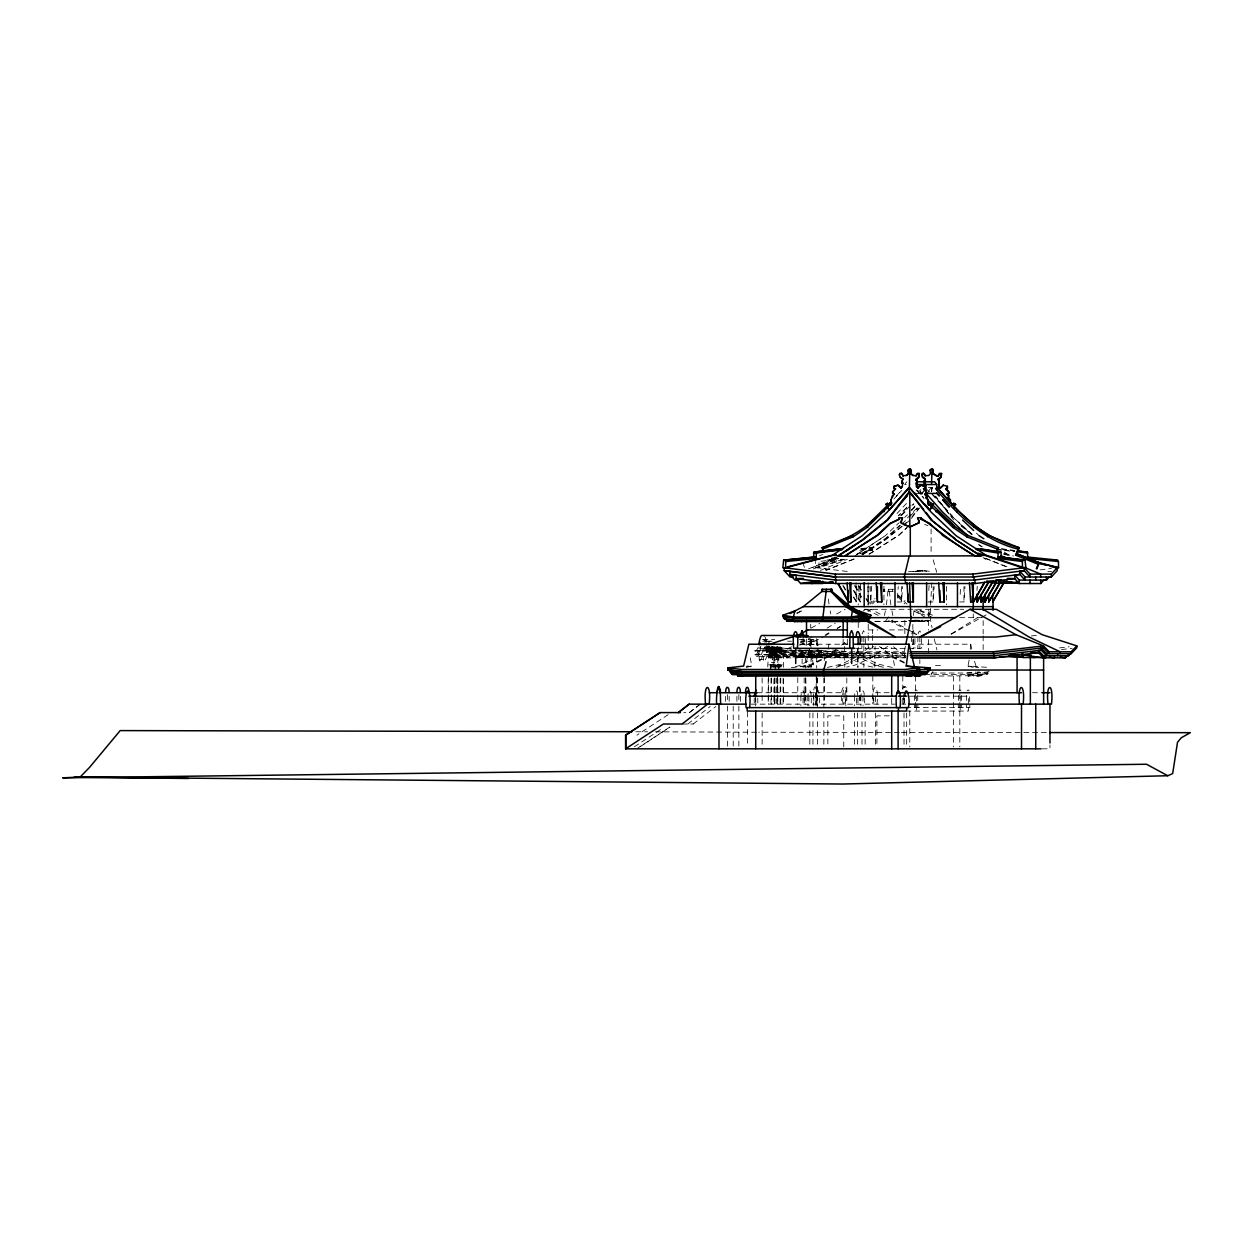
<?xml version="1.0" encoding="UTF-8"?>
<svg xmlns="http://www.w3.org/2000/svg" width="1253" height="1253" viewBox="0 0 1253 1253"><rect width="100%" height="100%" fill="white"/><g stroke="black" fill="none" stroke-linecap="round" stroke-linejoin="round"><path stroke-width="0.75" stroke-dasharray="5 3.75" d="M794.7 653.643L770.282 653.643L770.297 651.779L765.693 647.065M832.619 649.962L848.046 651.779L847.936 653.643L817.144 650.025L847.639 653.643L847.529 655.726L800.134 650.166L802.922 650.526L797.863 655.726L772.788 655.726L772.803 653.643L767.353 648.052L764.549 647.77L770.282 653.643M844.851 559.23L818.961 567.734L815.468 567.734L815.546 561.516M818.961 567.734L819.023 561.516M874.813 667.035L875.08 646.501M783.532 667.269L783.532 657.574L781.073 647.958L765.191 647.879L765.238 646.532M769.608 646.532L771.159 652.39L766.789 652.39L766.194 648.866L781.324 648.819M771.441 646.532L772.991 652.39L772.991 664.826M777.189 646.532L778.724 652.39L778.739 670.042M856.159 554.359L869.112 550.114L869.786 547.373L872.652 548.313L872.589 550.114L859.652 554.359M870.945 547.373L870.851 550.114L857.913 554.359M799.257 649.962L814.685 651.779L814.575 653.643L905.982 653.643M847.044 657.825L844.945 655.147L820.292 652.249L817.473 655.147L792.726 652.249L770.861 652.641L775.92 657.825L797.863 657.825L802.922 652.641L847.044 657.825L847.169 655.726M781.073 647.958L780.682 647.018L765.348 647.221L765.411 648.099L780.102 648.099L780.274 646.532M869.143 586.545L868.141 601.957L866.277 598.699M865.948 598.699L867.812 601.957L870.694 601.957L871.947 582.692M897.461 598.104L898.213 586.545M897.211 601.957L901.502 601.957L902.52 586.545M928.786 590.398L929.287 582.692M931.84 582.692L930.587 605.074M928.034 601.957L933.14 601.957L934.158 586.545M960.174 594.251L960.675 586.545M959.673 601.957L963.964 601.957L964.967 586.545M970.276 649.414L970.73 644.214L912.153 644.214M886.451 604.76L888.126 589.286M828.953 644.214L826.056 661.788M913.359 615.489L914.032 610.9L923.586 615.223M772.709 646.532L771.159 652.39C772.083 634.613 766.147 668.851 768.199 667.269M969.164 659.924L967.942 666.063L973.236 667.348M774.448 659.611L778.818 659.611L778.583 660.801L774.213 660.801L774.448 656.462A66.252 7.534 -90 0 1 770.783 650.182A44.341 5.043 -90 0 0 770.109 646.391M884.43 615.489L885.354 610.9M773.931 667.269L773.931 657.574L776.907 646.799M905.355 646.25L904.024 653.643M765.411 648.099L780.807 647.268M816.533 691.108C819.384 688.32 818.538 693.582 819.196 695.431M903.867 687.662L904.964 686.44M780.102 648.099L778.724 652.39L772.991 652.39L774.542 646.532A44.341 5.043 -90 0 1 775.168 650.135A66.252 7.534 -90 0 0 778.818 656.431M816.22 693.144L817.207 692.189L816.533 691.421M862.127 633.893L863.536 630.635L865.118 633.893M911.714 633.893L913.124 630.635M918.12 633.893C917.885 632.045 921.096 629.069 920.109 632.749M773.367 666.894L773.634 666.063M773.618 666.894L773.634 664.826M776.28 666.894L776.547 664.826M777.126 666.894L777.393 664.826M779.773 666.894L780.039 664.826M781.433 649.336L766.194 648.866M914.643 695.431L914.392 707.616M958.482 695.431L958.232 707.616M966.627 695.431L966.376 707.616M791.332 667.677L805.334 666.063L810.597 644.214L813.385 666.063L808.091 667.348M914.502 620.172L913.766 621.3L920.908 620.313L921.722 621.3L914.674 620.172L914.58 621.504M912.983 505.147L913.876 503.8L911.855 505.257M888.643 616.852L885.276 621.504L884.461 619.969M906.749 481.794L904.666 484.551L910.038 484.551M816.423 687.96L815.734 688.743L816.752 689.683M911.886 516.941L918.841 508.045M911.354 518.429L919.467 508.045M874.704 621.3L928.442 621.3L929.256 620.313L922.96 620.188M915.05 690.826L916.225 689.902L917.227 690.826M958.89 690.826L960.064 689.902L961.067 690.826M967.034 690.826L968.209 689.902L969.211 690.826M906.436 503.471L894.517 516.126M911.745 509.72L916.695 504.145M929.084 490.236L931.559 487.448L934.033 490.236M911.495 510.754L916.679 504.928M925.748 494.731L932.232 487.448L928.379 487.448M896.24 496.157L901.471 490.393M893.89 499.023L901.737 490.393M906.499 507.669L898.26 515.75M906.765 507.669L898.526 515.75M900.578 515.594L910.085 505.899M920.563 494.355L924.495 490.033M921.253 494.355L925.184 490.033M917.024 507.998L905.339 520.105M910.258 516.205L917.713 507.998M794.48 651.294L792.178 653.643L792.162 651.779L794.465 649.43M802.922 650.526L802.922 652.641L820.292 652.249L820.292 654.646L817.489 657.527L866.105 652.797M872.542 603.899L875.236 601.127M843.05 644.214L844.491 642.773L847.467 645.06M981.6 674.631L988.288 673.409L988.288 671.78L987.066 673.018M854.515 556.269L885.291 535.72L899.137 522.658M904.666 517.442L907.438 514.826M868.893 554.155L898.526 535.25L906.906 527.482M869.378 554.155L899.027 535.25L907.407 527.482M901.267 515.594L905.527 511.663L903.883 510.535L904.838 511.663M861.876 554.39L885.652 538.304L899.717 525.305M862.565 554.39L886.357 538.304L900.406 525.305M901.815 524.005L907.438 518.805M870.208 604.134L875.769 599.059M821.843 650.511L813.307 658.076L799.821 665.5L794.371 667.003M867.859 604.322L875.017 598.48M862.048 554.766L884.665 539.996L906.639 522.282M862.675 554.766L885.291 539.996L910.195 519.917M835.735 649.649L826.996 656.525L811.881 663.918L797.315 667.442M841.577 645.06L844.491 642.773M835.735 649.994L825.476 658.076L810.299 665.5L803.016 667.285M689.275 712.581L700.082 704.155M700.317 704.155L689.51 712.581L683.825 712.581M687.756 724.015L710.2 706.488M693.16 724.015L715.855 706.488M873.607 646.532L858.806 658.076L850.317 662.195M869.175 647.362L857.271 656.525L850.474 659.814M887.641 646.344L870.976 658.076L854.013 665.5L846.683 667.097M668.209 714.633L636.884 735.182M634.394 746.757L662.759 728.15M636.649 748.824L669.744 727.116M640.048 746.757L669.979 727.116M832.509 559.418L835.25 557.616M857.13 554.108L885.291 535.72M863.239 610.9L865.886 609.209M951.121 633.955L977.716 617.525M824.74 636.085L829.486 633.204M837.38 628.426L840.528 626.5M827.09 628.129L835.281 623.164M796.924 613.516L801.528 610.9L801.967 613.954M902.646 689.009L903.523 686.44L904.776 687.662M811.114 628.113L819.619 623.414M836.628 614.001L845.133 609.303M868.11 611.104L871.368 609.303L883.067 615.771M825.445 634.707L828.844 632.828M837.051 628.27L840.747 626.234M867.969 611.182L871.368 609.303M951.137 634.269L986.236 614.847M848.626 663.025L836.221 667.285M848.767 660.629L841.969 663.918L827.309 667.442M805.945 645.232L823.158 637.041M791.598 646.861L781.23 651.779L781.23 653.643M800.228 642.773L812.32 637.041M796.751 613.062L801.528 610.9M820.042 650.197A71.217 8.098 -90 0 0 821.717 650.699L821.388 654.786A71.155 8.098 -90 0 1 818.099 649.54M820.339 570.397L847.326 559.245M813.354 568.909L838.617 558.493M799.633 645.185L815.123 638.889M819.462 555.784L822.923 554.374M853.622 559.026L825.774 570.256L822.861 562.754L834.984 557.867M808.53 568.846L837.082 557.616L809.219 568.846M823.268 564.242L837.114 558.65M822.861 562.754L823.957 564.242L837.803 558.65M854.327 559.026L826.463 570.256L823.957 564.242M815.468 567.734L841.374 559.23M843.112 559.23L817.207 567.734L849.518 571.744M746.381 667.348L751.675 666.063L749.811 654.614M915.739 571.775L923.445 570.491L932.921 571.744M860.607 548.845L869.786 547.373M861.109 549.143L872.119 547.373M861.845 549.487L869.206 548.297M859.824 550.38L872.683 548.297M913.092 571.619L920.704 570.491L928.316 571.619M746.302 666.847L751.675 666.063L746.835 666.063M806.243 667.097L813.385 666.063L805.334 666.063M929.256 620.313L922.114 621.3L921.221 620.172M793.76 655.397L775.92 657.825L775.936 655.726L770.861 650.526L767.353 650.166L767.353 648.052M797.597 656.368L786.9 657.825L786.9 655.726M799.383 656.118L806.509 655.147L806.509 657.527L852.494 653.33M799.665 657.574L817.473 655.147L814.983 657.825L795.796 655.57M908.472 571.744L923.445 570.491M973.424 676.15L972.861 674.051L977.7 673.409L978.906 674.631M968.459 676.15L972.861 675.571L967.896 676.15M831.381 558.196L836.988 557.491M831.256 558.431L838.727 557.491M826.792 560.091L838.038 558.666M820.903 561.281L837.771 559.151M1040.068 569.864L1051.471 568.455M1047.806 571.775L1051.643 571.305M1031.344 635.976L1036.764 635.334M1059.49 647.926L1069.138 646.799M1061.463 649.571L1072.145 648.287M966.924 673.018L975.93 671.984M967.175 674.631L977.7 673.409L977.7 671.78L978.922 673.018L988.492 673.018L989.87 671.624L977.669 673.018L930.979 673.018M977.136 674.631L988.288 673.409L987.082 674.631L926.734 674.631M977.215 676.15L982.18 675.571L982.18 674.051M976.651 676.15L982.18 675.571L928.473 676.15M854.405 653.158L858.242 652.797L858.242 647.128M931.605 491.724L932.232 487.448M915.41 493.384L922.584 493.384M911.276 509.72L912.215 509.72M931.95 494.293L951.857 516.205L972.234 534.404M953.627 519.917L935.709 496.172M869.112 550.114L872.589 550.114M893.671 589.286L883.6 589.286L883.6 591.463L893.154 591.463M853.262 597.07L856.598 601.957L856.598 586.545M853.387 590.555L860.451 601.957L860.451 582.692M864.053 609.303L963.698 609.303M959.61 617.666L983.151 617.666M875.502 621.504L921.378 621.504L921.394 620.157L928.442 621.3M868.219 629.93L877.867 629.93M889.426 629.93L907.125 629.93M762.842 639.406L774.683 639.406M799.414 639.406L814.795 639.406A44.341 5.043 90 0 1 817.348 645.718M772.161 641.207L763.124 641.207A44.341 5.043 90 0 0 762.858 641.332M787.604 641.207L791.536 641.207M800.228 641.207L814.795 641.207A44.341 5.043 90 0 1 816.878 645.342M799.665 644.214L847.701 644.214M800.354 644.434L817.786 644.434A71.217 8.098 -90 0 0 818.099 645.608M770.783 647.582L780.948 647.582M791.05 648.349L758.832 648.349A71.155 8.098 -90 0 1 755.246 654.771L754.901 650.73A71.217 8.098 90 0 0 758.222 646.673M856.269 648.349L921.362 648.349L921.362 638.623M770.156 649.884L781.559 649.884M756.467 656.431A66.252 7.534 -90 0 0 760.132 650.182L817.786 650.166A66.252 7.534 -90 0 0 821.435 656.431L756.358 656.462L756.53 654.786A71.155 8.098 -90 0 0 760.132 648.365M770.047 650.495L781.668 650.495M754.901 650.73L821.717 650.73M755.575 650.887L821.044 650.887M766.382 651.278L771.566 651.278M772.584 651.278L779.147 651.278M766.491 651.717L792.162 651.779M814.685 651.779L904.368 651.779M775.341 652.672L768.089 652.578L771.613 662.586L774.354 662.586L770.83 652.578M774.808 646.799L776.374 652.672L782.123 652.672M905.136 652.797L850.38 652.797L795.53 657.527L792.726 654.646L792.726 652.249L795.545 655.147M769.264 654.097L774.996 654.097M776.374 652.672L776.719 654.097L782.467 654.097M754.901 654.646L821.717 654.646M755.575 654.802L821.044 654.802M799.21 655.147L905.292 655.147M768.919 655.382L774.652 655.382M776.719 654.097L777.064 655.382L782.812 655.382M905.935 655.726L814.748 655.726L814.857 653.643L795.342 651.388M799.68 656.729L906.138 656.729M768.199 657.574L773.931 657.574M777.064 655.382L777.784 657.574L783.532 657.574M799.195 657.527L848.704 657.527M850.38 657.527L905.246 657.527M905.527 657.825L814.983 657.825L815.108 655.726L795.796 653.502M759.13 659.611L763.5 659.611L763.735 660.801L759.349 660.801L759.13 656.462A66.252 7.534 -90 0 0 762.779 650.182A44.341 5.043 -90 0 1 763.453 646.391M768.637 664.826L783.094 664.826M776.578 665.5L784.112 665.5M838.288 665.5L845.822 665.5M873.795 665.5L881.329 665.5M935.505 665.5L943.039 665.5M780.964 666.063L770.971 666.063L770.705 666.894L781.23 666.894L780.964 664.826M986.503 667.269L967.942 666.063L978.671 667.63M757.11 692.721L844.068 692.721L844.068 704.155M889.176 692.721L875.549 692.721L875.549 704.155M1032.456 692.721L1042.183 692.721M909.396 696.182L968.35 696.182L968.35 711.062L907.611 711.062M751.314 704.155L895.206 704.155M901.862 704.155L905.825 704.155M905.809 707.616L969.869 707.616L969.618 695.431M889.27 715.855L876.896 715.855L876.896 746.882M682.102 724.015L693.395 724.015M1042.183 748.824L1049.967 748.824L1049.967 744.94M899.372 732.425L758.801 732.222M901.33 732.425L1047.774 732.551M635.835 731.768L647.535 731.799M655.35 731.83L756.843 732.222M914.659 620.157L920.908 620.313M820.292 654.646L842.126 655.272L844.82 657.527M772.271 646.799L791.551 649.054M764.549 647.77L793.963 651.184M793.948 653.252L767.353 650.166L772.788 655.726M770.861 652.641L793.885 655.35M1001.554 548.798L1014.476 550.443M1001.539 549.033L1014.476 550.693M1003.872 549.973L1014.946 551.383M1004.796 550.443L1014.022 551.618M913.625 620.392L921.394 621.488L913.97 620.329M912.513 620.627L925.09 621.3L925.09 619.969M917.948 570.491L925.669 571.775M872.934 667.097L865.604 665.5L853.732 660.3M892.308 667.442L877.648 663.918L862.346 656.525L853.418 649.649M883.396 667.285L876.082 665.5L860.827 658.076L853.418 652.296M1004.154 553.544L1013.536 555.987M1004.655 554.03L1012.612 556.097M1003.277 554.03L1010.779 555.987M932.624 615.223L917.274 609.209M924.604 524.396L927.862 525.696M1006.926 566.748L983.589 557.616L1006.237 566.748M904.384 662.273L892.622 656.525L880.969 647.362M904.259 663.025L894.141 658.076L879.496 646.532M866.105 609.303L878.228 615.364M888.612 620.564L916.319 634.441M891.416 620.392L906.467 628.724M908.143 629.648L916.491 634.269M931.433 617.009L920.61 610.9L921.785 615.489M914.831 609.491L924.777 615.129M914.032 610.9L924.777 617.009M979 544.71L982.289 546.809M978.499 544.71L981.788 546.809M1004.201 552.072L1007.334 554.108M983.088 557.616L985.829 559.418M913.28 630.729L914.69 633.893M905.12 686.534L906.201 687.662M836.534 649.54L848.641 658.076M961.584 525.821L971.842 534.091M960.957 525.821L971.216 534.091M897.962 594.971L905.12 600.813M925.795 488.592L929.491 491.834M893.514 646.736L904.901 656.807M897.336 595.269L907.062 604.134M951.857 516.205L971.545 534.404M976.4 533.105L979.157 535.72M978.953 671.624L980.332 673.018M898.009 596.992L904.729 603.899M932.655 494.293L952.562 516.205M918.95 490.393L923.132 494.716M916.914 490.033L923.461 497.237M916.225 490.033L924.072 498.678M935.083 496.172L951.309 516.941M858.838 585.668L861.625 590.555M858.509 585.668L861.297 590.555M855.11 585.668L861.61 597.07M854.546 585.668L861.062 597.07M853.935 590.555L860.451 601.957M853.81 597.07L856.598 601.957M843.347 585.668L846.135 590.555M842.783 585.668L845.587 590.555M976.009 666.063L974.082 659.924M816.752 691.969L817.081 705.705M961.474 695.431L961.724 707.616M917.635 695.431L917.885 707.616M846.824 692.486C845.493 678.218 840.544 697.482 843.332 704.155M803.251 564.242L804.489 567.249M778.567 666.894L778.301 664.826M778.317 666.894L778.05 664.826M775.67 666.894L775.388 664.826M774.824 666.894L774.542 664.826M772.161 666.894L771.895 664.826M816.423 687.662C811.803 683.026 814.403 703.45 813.432 704.155M933.219 559.84L936.696 572.323M934.268 638.889L936.931 649.931M894.438 665.5L891.181 647.676M765.583 647.378L766.022 649.383M970.73 644.214L971.78 649.414M891.917 610.9L892.856 615.489M830.206 610.9L830.817 613.954M929.616 614.847L928.567 609.303L928.567 618.763M929.961 616.695L932.06 627.8M890.82 604.76L889.16 589.286M828.39 599.059L829.11 604.76M768.34 646.532L766.789 652.39L766.789 641.207M844.538 646.501L844.804 667.035M983.151 620.642L983.151 633.893M983.151 635.772L983.151 650.918M977.23 586.31L976.995 590.398M973.268 613.986L973.268 617.666M963.964 586.545L963.964 601.957M960.19 696.182L960.19 711.062M959.829 676.15L959.829 707.616M959.829 711.062L959.829 746.929M953.408 676.15L953.408 707.616M953.408 711.062L953.408 746.929M946.407 586.31L946.407 604.792M933.14 586.545L933.14 601.957M932.843 671.498L932.843 673.018M931.59 673.018L931.59 674.631M931.449 487.589L931.449 491.458M931.104 528.954L931.104 554.312M930.587 608.472L930.587 615.818M928.567 620.642L928.567 630.102M928.567 639.563L928.567 652.797M920.704 489.531L920.704 493.384M919.843 636.931L919.843 648.349M919.843 659.736L919.843 663.526M917.869 636.681L917.869 648.349M916.57 696.182L916.57 711.062M915.457 676.15L915.457 707.616M914.941 638.623L914.941 648.349M913.421 638.842L913.421 648.349M912.842 624.433L912.842 637.667M912.842 639.563L912.842 649.023M911.464 636.681L911.464 642.523M909.788 711.062L909.788 746.929M906.671 712.957L906.671 746.929M904.854 620.329L904.854 633.611M904.666 655.726L904.666 657.825M904.65 697.89L904.65 705.658M904.306 653.643L904.306 655.726M904.024 698.438L904.024 704.155M904.024 712.957L904.024 746.929M903.288 694.428L903.288 704.155M902.802 676.15L902.802 689.103M902.802 698.36L902.802 703.904M901.502 586.545L901.502 601.957M892.809 619.969L892.011 621.504M892.637 589.286L892.637 591.463M891.697 698.36L891.697 703.904M888.643 589.286L888.643 591.463M884.634 589.286L884.634 591.463M884.117 589.286L884.117 591.463M883.945 586.31L883.945 604.792M876.975 704.155C879.543 681.977 870.819 681.977 873.388 704.155M875.549 712.957L875.549 746.929M873.764 698.093L873.764 705.705M872.808 676.15L872.808 703.904M872.417 629.93L872.417 633.611M872.417 635.459L872.417 648.349M870.694 586.545L870.694 601.957M868.141 582.692L868.141 606.64M868.219 624.166L868.219 633.611M868.219 635.459L868.219 648.349M867.812 586.545L867.812 601.957M865.369 638.623L865.369 648.349M865.134 712.957L865.134 746.929M864.413 697.89L864.413 705.658M864.163 695.431C864.601 689.275 860.654 689.291 861.093 695.431M863.85 636.931L863.85 667.332M863.004 696.182L863.004 705.705M861.876 636.681L861.876 648.349M862.001 712.957L862.001 746.929M860.842 695.932L860.842 705.658M860.153 677.998L860.153 703.904M859.887 586.545L859.887 601.957M859.464 677.998L859.464 703.904M858.242 586.31L858.242 604.792M858.242 622.537L858.242 628.207M858.117 648.349L858.117 667.332M857.929 697.89L857.929 705.658M857.444 648.349L857.444 667.332M857.678 695.431C858.101 689.291 854.248 689.291 854.687 695.431M857.616 712.957L857.616 746.929M856.613 698.093L856.613 705.705M856.05 582.692L856.05 601.957M854.436 695.932L854.436 705.658M854.483 712.957L854.483 746.929M847.326 639.14L847.326 644.668M846.809 677.998L846.824 704.155M845.853 696.182L845.853 705.705M845.383 704.155C847.905 681.977 839.385 681.977 841.906 704.155M843.755 746.882L843.755 715.855L827.841 715.855L827.841 746.882M843.144 639.14L843.144 644.668M824.317 656.729L824.317 660.535M824.317 677.622L824.317 704.155M823.863 677.998L823.863 707.616M823.863 712.957L823.863 746.929M821.561 654.708L821.561 656.462M819.446 697.89L819.446 705.658M817.457 677.998L817.457 707.616M817.457 712.957L817.457 746.929M816.815 677.998L816.815 703.904M816.69 656.729L816.69 668.131M816.69 677.622L816.69 704.155M816.204 674.787L816.204 704.155M815.969 695.932L815.969 705.658M815.593 692.721L815.593 704.155M813.792 639.406L813.792 641.207M813.808 696.182L813.808 705.705M812.946 712.957L812.946 746.929M811.302 697.89L811.302 705.658M811.051 656.729L811.051 668.131M811.051 695.431C811.474 689.197 807.668 689.228 808.06 695.431M810.707 624.166L810.707 628.004M810.707 639.14L810.707 644.668M809.83 712.957L809.83 746.929M808.921 696.182L808.921 705.705M807.809 695.932L807.809 705.658M806.509 639.14L806.509 644.668M806.008 654.708L806.008 656.462M805.883 678.703L805.883 704.155M805.397 656.729L805.397 668.131M805.397 677.622L805.397 704.155M804.457 697.89L804.457 705.658M804.207 695.431C804.645 689.275 800.698 689.291 801.137 695.431M804.16 677.998L804.16 703.904M803.737 638.623L803.737 644.465M803.048 698.093L803.048 705.705M802.124 638.842L802.124 644.543M802.124 650.26L802.124 667.332M800.886 695.932L800.886 705.658M797.769 677.622L797.769 704.155M783.751 653.643L783.751 655.726M783.532 678.922L783.532 704.155M783.094 678.155L783.094 696.731M783.094 698.579L783.094 704.155M780.713 678.155L780.713 696.731M780.713 698.579L780.713 704.155M780.18 678.155L780.18 696.731M780.18 698.579L780.18 704.155M779.006 664.826L779.006 670.042M777.784 657.574L777.784 667.269M777.784 678.922L777.784 704.155M777.346 676.291L777.346 693.019M777.346 694.867L777.346 704.155M777.283 678.155L777.283 696.731M777.283 698.579L777.283 704.155M776.75 678.155L776.75 696.731M776.75 698.579L776.75 704.155M775.842 664.826L775.842 670.042M774.965 664.826L774.965 670.308M774.965 678.155L774.965 696.731M774.965 698.579L774.965 704.155M774.432 678.155L774.432 693.019M774.432 694.867L774.432 704.155M774.37 678.155L774.37 696.731M774.37 698.579L774.37 704.155M773.931 678.922L773.931 704.155M771.911 656.462L771.723 654.786A71.155 8.098 -90 0 1 768.136 648.365M771.535 678.155L771.535 693.019M771.535 694.867L771.535 704.155M770.861 650.526L770.438 654.786A71.155 8.098 -90 0 1 766.836 648.365M770.971 664.826L771.002 670.308M771.002 678.155L771.002 696.731M771.002 698.579L771.002 704.155M770.282 664.826L770.282 670.042M768.637 676.291L768.637 693.019M768.637 694.867L768.637 704.155M768.199 678.922L768.199 704.155M764.126 639.406L764.126 641.207M763.5 659.611L763.5 656.462A66.252 7.534 -90 0 0 767.165 650.182A44.341 5.043 -90 0 1 767.838 646.391M762.137 677.998L762.137 703.904M762.137 712.957L762.137 746.929M757.814 697.89L757.814 705.658M755.731 698.36L755.731 707.616M755.371 696.182L755.371 705.705M754.228 697.89L754.228 705.658M747.446 711.923L747.446 746.882M740.382 696.37L740.382 702.213M738.863 694.632L738.863 702.244M738.863 706.097L738.863 746.882M736.889 696.37L736.889 702.213M733.209 706.097L733.209 746.882M729.183 696.37L729.183 702.213M727.57 694.632L727.57 702.244M727.57 706.097L727.57 746.882M725.597 696.37L725.597 702.213M769.342 646.814A26.47 3.007 90 0 0 768.105 651.121A77.341 8.802 -90 0 1 763.735 660.77M764.972 646.814A26.47 3.007 90 0 0 763.735 651.121A77.341 8.802 -90 0 1 759.349 660.77M760.132 650.135A44.341 5.043 90 0 1 760.806 646.391M764.706 642.319A44.341 5.043 -90 0 1 765.787 641.254M769.091 642.319A44.341 5.043 -90 0 1 770.156 641.254M810.221 645.718A44.341 5.043 90 0 1 812.79 639.453M760.132 648.318A44.341 5.043 90 0 1 760.336 646.971M762.858 639.516A44.341 5.043 90 0 1 763.124 639.453M809.485 649.54A71.155 8.098 -90 0 1 806.18 654.771L805.851 650.73A71.217 8.098 -90 0 0 807.543 650.197M809.783 644.449A71.217 8.098 -90 0 1 809.485 645.608M809.783 644.402A44.341 5.043 90 0 1 810.942 638.685M758.832 648.318A44.341 5.043 90 0 1 759.052 646.971M809.783 650.182A66.252 7.534 -90 0 1 806.133 656.431M810.691 645.342A44.341 5.043 90 0 1 812.79 641.254M772.976 646.814A26.47 3.007 90 0 1 774.213 651.121A77.341 8.802 -90 0 0 778.583 660.77M768.606 646.814A26.47 3.007 90 0 1 769.843 651.121A77.341 8.802 -90 0 0 774.213 660.77M765.129 641.254A44.341 5.043 90 0 1 766.209 642.319M767.462 646.391A44.341 5.043 90 0 1 768.136 650.135A66.252 7.534 -90 0 0 771.785 656.431M767.791 641.254A44.341 5.043 -90 0 1 768.856 642.319M765.129 639.453A44.341 5.043 90 0 1 766.726 641.787M767.917 646.971A44.341 5.043 90 0 1 768.136 648.318M770.767 650.699A71.217 8.098 90 0 1 767.462 646.673M765.176 637.166A44.341 5.043 90 0 1 766.397 641.802M816.627 638.685A44.341 5.043 90 0 1 817.786 644.402M763.844 639.453A44.341 5.043 90 0 1 765.426 641.787M766.617 646.971A44.341 5.043 90 0 1 766.836 648.318M820.198 655.272L817.238 657.527L792.726 654.646L820.198 655.272M914.659 621.488L907.282 620.329L914.596 621.488"/><path stroke-width="1.5" d="M1041.259 648.052L1046.694 653.643L1046.678 655.726L1041.259 650.166L1041.259 648.052L1043.483 647.77L1049.215 653.643L1049.231 651.779L1043.483 645.89L1015.964 634.707L970.041 609.303L919.89 637.041L940.658 626.641M983.495 554.359L1024.187 567.734L1030.06 574.109L1030.013 577.006L1024.187 570.695L1019.801 571.305L1025.064 577.006L1025.017 580.092L1019.801 574.438L1014.742 575.143L1019.3 580.092L1019.269 583.522L1040.742 583.522L1044.141 579.841M785.615 567.734L785.709 561.516L785.036 560.091L783.658 560.091L782.843 567.734L785.615 567.734L836.252 554.515M1024.97 560.091L1023.215 560.091L1022.37 561.516L997.999 558.431L998.061 553.043L1000.975 552.103L1001.476 558.431L1000.677 557.021L1024.97 560.091L1025.925 567.734L1022.448 567.734L978.045 553.153M903.162 483.016L901.941 483.392L902.786 479.1L900.249 477.283L899.403 474.965L899.842 473.509L901.408 473.258L903.209 475.811L901.408 473.258M902.395 483.392L902.097 480.463M924.119 483.392L924.275 480.463L925.434 480.15L924.275 480.463M924.589 483.392L924.745 480.463M1038.408 562.848L1058.55 567.734L1058.456 561.516L1027.789 558.431L1027.413 552.103L1018.172 550.928M854.342 644.214L909.02 644.214L906.232 666.063L918.747 667.88L920.344 669.494L928.442 669.494L930.039 667.88L906.232 666.063M798.787 580.092L794.982 580.092L789.75 574.438L796.125 575.143L796.125 578.604L835.688 583.522L836.017 580.092L789.75 574.438L789.75 571.305L784.237 570.695L784.237 567.734L835.547 574.109L972.876 574.109L1024.187 567.734L1024.187 570.695L973.283 577.006L972.876 574.109M891.228 503.8L890.335 505.147L891.087 499.477L894.031 494.168L892.512 492.069L895.222 488.78L893.828 488.216L894 486.305L897.915 485.162L900.86 488.012L902.301 486.509L902.693 483.016L901.941 483.392M793.619 577.006L790.063 577.006L784.237 570.695L835.14 577.006L835.547 574.109M793.462 618.246L782.937 616.836L785.443 618.246L784.127 618.246L782.937 615.223L793.384 617.009L851.413 617.009L852.322 610.9L845.697 606.656L830.927 591.463L830.927 589.286M929.538 505.257C933.062 500.777 931.214 506.134 928.426 505.147L927.674 499.477L925.983 497.817L927.22 497.253L926.734 495.421L924.714 494.168L926.75 497.253M930.008 505.257L927.987 503.8L928.128 499.477L925.983 497.817M1006.817 580.076L1006.331 583.209L998.719 582.081M1001.46 580.076L996.104 580.076L995.571 583.209L986.753 581.893M911.432 616.695L905.794 644.402M826.056 661.788L823.299 671.498M793.384 617.009L794.95 610.9L803.283 606.656L821.89 591.463L831.961 591.463L850.552 606.656L869.707 617.009L870.913 615.223L858.885 610.9M928.003 503.017L952.906 527.403L966.736 536.77L967.723 535.344L998.531 547.671L996.871 552.15M1036.967 568.752L1039.254 562.754L1016.747 553.685L1016.34 555.157L1019.253 547.671C984.717 539.15 959.265 513.996 937.322 487.527L935.631 488.592C957.731 515.249 983.401 540.56 1018.141 549.143L1019.253 547.671M909.177 556.269L904.212 577.006M910.43 473.634L910.226 469.374L911.37 470.282L910.9 473.634L912.983 475.42L910.9 473.634M923.602 473.258L922.051 474.965L922.897 477.283L925.434 479.1L922.427 477.283L922.02 473.509L924.26 473.618L925.387 475.811L923.132 473.258M932.624 473.634L932.874 469.374L933.093 473.634L936.978 475.999L933.093 473.634M917.979 517.771L919.169 522.689L909.803 526.996L900.923 522.689L902.113 517.771M900.923 522.689L902.614 517.771L898.902 517.771L898.902 519.196L889.787 523.582L877.225 535.25L844.287 556.269M915.959 479.1L918.512 477.283L919.373 473.509L918.966 477.283L915.959 480.15C918.903 480.807 916.084 486.524 916.648 480.463M938.152 479.1L940.69 477.283L941.551 473.509L941.16 477.283L938.152 479.1L939.296 480.463L938.622 486.509L940.533 488.012L943.478 485.162L940.079 488.012M924.714 494.168L926.703 493.384L925.34 490.001L923.524 488.78L924.933 488.216L924.745 486.305L920.83 485.162L917.885 488.012L916.444 486.509L916.053 483.016L917.274 483.392M923.524 488.78L925.387 488.216L925.215 486.305L920.83 485.162M945.702 488.78L947.111 488.216L947.409 486.305L947.581 488.216L945.702 488.78L948.881 492.069L948.881 493.384L946.908 494.168L948.443 495.421L948.176 497.817L950.541 501.357L950.322 499.477L948.176 497.817M996.182 552.15L998.531 547.671M1039.254 562.754L1038.157 564.242L1015.65 555.157L1018.141 549.143M1036.278 568.752L1038.157 564.242M889.082 509.72L886.09 503.8C888.769 501.92 891.04 508.107 887.343 503.361M887.813 503.361L885.699 504.661M783.658 560.091L814.215 557.021L813.62 558.431L813.98 552.103L839.855 548.798M717.014 704.155C715.557 704.656 717.405 680.019 719.316 688.539M736.889 692.486C736.905 685.579 740.382 685.579 740.382 692.486M745.472 692.486C745.488 685.579 748.965 685.579 748.965 692.486M717.014 692.486L718.721 686.44M725.597 692.486C725.612 685.579 729.152 685.579 729.183 692.486M754.228 695.932L755.935 689.98M800.166 636.681L801.873 630.729M856.159 636.681C856.989 624.495 861.923 636.822 859.73 644.465M904.65 695.932C905.997 682.055 911.103 700.631 908.237 707.616L746.083 707.616C743.922 685.344 751.831 685.344 749.67 707.616M917.133 473.618L916.006 475.811L917.603 473.618M939.327 473.618L938.199 475.811L939.781 473.618M1015.65 555.157L1016.747 553.685M930.133 509.72L932.013 504.771L933.516 504.661L931.402 503.361M908.519 469.374L908.77 473.634L906.232 475.42L908.315 473.634L907.845 470.282L909.835 468.967L909.38 487.448L929.193 509.72L932.013 507.966L932.013 504.771M954.191 504.771L953.721 505.585L955.694 504.661L953.58 503.361L951.732 505.257M984.419 582.394L973.268 601.957L972.015 582.692M984.748 582.394L973.597 601.957L970.715 601.957L969.446 582.692M988.711 582.394L976.995 601.957L988.147 582.394M992.658 582.394L980.958 601.957L992.11 582.394M996.511 582.394L984.811 601.957L995.963 582.394M1000.474 582.394L988.758 601.957L999.91 582.394M1004.201 582.394L992.721 601.957L1003.872 582.394M953.596 527.403L954.41 526.15L928.097 500.464M974.317 527.403L975.132 526.15L957.95 510.535L937.04 487.527M894.908 489.563L892.512 492.069M997.999 558.431L998.939 557.021L1023.215 560.091M987.458 536.77L988.711 535.344M924.918 475.811L928.88 475.42L930.493 473.634L930.024 470.282L932.028 468.967L931.559 483.752M842.22 556.269L838.006 555.815L862.236 539.996L887.14 519.917L909.177 491.724L909.177 487.448L887.14 512.211L862.236 535.72L832.509 555.142L841.593 556.269L980.958 555.815L956.102 539.996L931.198 519.917L909.177 491.724M838.633 555.815L862.863 539.996L887.766 519.917L909.803 491.724L909.803 526.996L919.169 522.689M868.392 618.246L869.425 617.024L868.407 619.969L860.028 619.969L859.198 618.982L861.719 619.969M784.409 617.024L784.409 618.747L786.304 618.982L787.119 621.3L866.716 621.3L867.546 618.982L869.425 618.747M936.555 511.663L937.51 510.535L935.866 511.663M909.38 487.448L889.567 509.72L887.202 507.966L887.202 504.771M891.008 501.905L866.277 526.15L867.092 527.403L853.246 536.77L822.563 549.143L823.816 552.15M822.563 549.143L822.156 547.671C849.503 539.871 873.404 523.958 891.29 501.905M867.092 527.403L891.979 503.017M901.283 502.516L907.501 495.655M1051.33 577.006L1051.283 574.109L1057.172 567.734L1057.172 570.695L1051.33 577.006L1025.064 577.006M1019.3 580.092L1046.427 580.092L1049.027 577.273M936.32 488.592L937.322 487.527M900.86 488.012L902.301 486.509M1068.01 655.225L1065.473 657.825L1043.53 657.825L1023.92 655.147L1022.041 653.22M1046.694 653.643L1071.111 653.643L1071.111 651.779L1076.844 645.89L1042.198 634.707L996.276 609.303L970.041 609.303M909.85 653.643L993.754 653.643L993.88 655.726L1041.259 650.166L1038.471 650.526L1043.53 655.726L1068.621 655.726L1074.04 650.166M1071.111 653.643L1076.844 647.77L1076.844 645.89M1049.732 732.551L1190.35 732.676L1181.297 737.751L1177.522 742.262L1172.667 773.602L1167.765 775.732L1146.542 764.252L62.65 777.8L80.004 777.189L89.417 767.541L120.194 730.593L631.935 731.752M952.906 527.403L954.41 526.15M973.628 527.403L974.85 526.15L988.445 535.344L1018.971 547.671M919.89 674.631L926.578 673.409L928.144 670.089L930.039 669.885L930.039 667.88L924.824 668.491M925.356 673.018L926.578 671.78M928.144 671.624L926.766 673.018L917.196 673.018L915.99 671.78L918.621 673.018M930.039 669.885L928.457 671.498L918.637 671.498L917.243 670.089L918.747 669.885L920.328 671.498M844.788 556.269L877.726 535.25L890.288 523.582L899.403 519.196L899.403 517.771M956.587 511.663L958.232 510.535M678.218 712.581L689.025 704.155L746.036 704.155M678.453 712.581L689.26 704.155M707.553 704.155L682.102 724.015L663.401 724.015L625.592 748.824L625.592 735.182L660.033 712.581L680.426 712.581M948.631 497.817L948.913 495.421L947.378 494.168M845.916 551.179L855.423 544.742M625.592 735.182L660.268 712.581M851.445 630.729L850.004 633.893L849.738 648.349M900.077 707.616C902.238 685.344 894.344 685.344 896.506 707.616M918.386 486.587L921.3 485.162M790.314 613.516L794.95 610.9L782.937 615.223M768.199 644.715L799.21 634.707L807.715 629.993M917.885 488.012L918.856 486.587M946.908 494.168L948.881 493.384M901.33 488.012L898.385 485.162L894 486.305M822.156 547.671L852.682 535.344L853.246 536.77M906.686 475.42L902.74 475.811M787.949 566.779L832.994 555.001M851.413 617.009L861.86 615.223L863.066 617.009L869.707 617.009M787.119 621.3L790.659 620.736M790.471 621.3L794.01 620.736M793.838 621.3L797.362 620.736M797.926 620.908L794.183 621.504L798.098 620.94M797.534 621.504L801.2 620.924M851.758 619.969L860.701 618.747L860.701 617.024L861.86 616.836L863.051 618.246M803.502 578.432L796.125 578.604L800.651 583.522L819.995 580.64M811.396 583.522L822.986 581.799M833.151 581.893L822.125 583.522L800.651 583.522M851.492 618.246L861.86 616.836L861.86 615.223L852.322 610.9L863.066 617.009M852.04 621.3L859.198 620.313L860.012 621.3L854.718 620.454M849.174 620.83L852.948 621.488L849.221 620.908M860.388 621.3L867.546 620.313M794.245 621.488L859.668 621.488L855.924 620.908M906.733 676.15L911.714 676.15M813.98 552.103L843.567 548.548M813.526 553.043L817.222 552.573M831.992 550.678L835.673 550.208M815.844 552.103L816.298 553.043L842.141 549.722M976.745 556.269L985.829 555.142L956.102 535.72L931.198 512.211L909.177 487.448M835.688 583.522L975.179 583.522L1014.742 578.604L1019.269 583.522L996.104 580.076M1003.136 583.209L1011.891 582.128M1017.013 582.112L1001.836 583.522M1015.964 634.707L996.072 637.041L846.433 637.041M993.363 651.779L1043.483 645.89L1043.483 647.77L993.472 653.643L993.363 651.779L909.85 651.779M912.466 657.825L994.349 657.825L1038.471 652.641L1043.53 657.825L1043.53 655.726M731.141 671.498L727.852 669.885L727.852 667.88L743.609 666.063L748.887 644.214L793.807 644.214M904.917 671.498L918.747 669.885L918.747 667.88L904.807 669.494L741.792 669.494L727.852 667.88M905.465 674.631L915.99 673.409L917.196 674.631M919.545 674.224L926.578 673.409L925.372 674.631L741.854 674.631M906.17 676.15L911.135 675.571L911.135 674.051L915.99 673.409L915.99 671.78M915.504 676.15L920.469 675.571L920.469 674.051M916.476 475.811L912.529 475.42M936.508 475.999L938.654 475.811M889.207 505.257L890.789 505.147M914.925 676.15L920.469 675.571L738.001 676.15L737.437 674.051L731.329 673.409L729.747 670.089L727.852 669.885L741.682 671.498L905.12 671.498M785.036 560.091L815.609 557.021L816.392 558.431L785.709 561.516M1010.184 654.959L1019.284 654.708M1167.765 775.732L842.799 784.033L80.004 777.189M791.019 620.219L786.304 620.313L793.447 621.3M930.697 469.374L930.024 470.282M899.842 473.509L899.403 474.965M900.249 477.283L903.256 479.1M915.959 480.15L917.118 480.463M938.152 480.15L938.607 479.1M939.296 480.463L938.998 483.392M916.742 481.794L934.66 481.794L936.743 484.551L936.743 489.845M917.024 484.551L936.743 484.551M916.444 486.509L918.355 488.012M938.622 486.509L940.533 488.012M893.828 488.216L895.691 488.78M923.837 489.563L925.34 490.001M946.015 489.563L947.534 490.001M924.886 490.001L926.703 492.069M947.064 490.001L948.881 492.069M892.512 493.384L894.501 494.168M936.743 493.384L925.983 493.384L925.983 484.551L923.9 481.794M892.481 495.421L891.995 497.253M891.087 499.477L890.867 501.357M933.125 503.8L933.516 504.661M953.58 503.361L955.303 503.8M955.694 504.661L954.833 503.8M883.443 510.535L884.117 511.663M920.689 517.771C937.228 529.533 956.493 545.854 975.805 556.269M931.198 519.917L955.256 538.806M921.19 519.196L921.19 517.771L917.478 517.771L919.169 521.076M920.689 519.196L930.306 523.582M903.303 524.396L910.289 526.996L910.289 556.269M866.277 526.15L867.781 527.403M929.804 523.582L942.867 535.25M967.723 535.344L954.144 526.15L937.244 510.535M1025.549 552.103L1027.413 552.103M813.526 557.021L816.298 557.021L816.392 558.431M998.061 557.021L1001.554 557.021M1027.789 558.431L1027.867 557.021M1056.357 560.091L1058.456 561.516M1030.06 574.109L1051.283 574.109M835.14 577.006L973.847 577.006L974.192 580.092L1019.801 574.438L1019.801 571.305M833.276 583.209L824.317 583.209L822.516 581.251M1017.076 583.209L995.571 583.209L993.77 581.251L986.737 581.047M838.132 584.023L848.359 601.957L850.912 601.957L850.912 582.692M876.176 582.692L877.429 601.957L881.736 601.957L881.736 582.692M907 582.692L908.253 601.957L913.374 601.957L913.374 582.692M938.638 582.692L939.891 601.957L944.182 601.957L944.182 582.692M803.283 606.656L993.049 606.64M869.817 617.666L955.694 617.666M793.306 618.246L851.648 618.246M793.337 619.969L851.962 619.969M806.509 629.93L847.326 629.93M802.03 630.635L803.737 636.681M851.617 630.635L853.058 633.893L853.324 648.349M800.573 635.475L761.84 635.475A44.341 5.043 90 0 0 758.832 644.402M795.718 636.931L858.117 636.931L858.117 644.543M758.832 644.434L772.052 644.434M854.922 648.349L793.744 648.349C791.176 626.187 799.9 626.187 797.331 648.349M1049.231 651.779L1071.111 651.779M1023.92 655.147L1031.235 655.147M910.148 655.726L994.24 655.726L994.349 657.825M999.612 656.729L1020.882 656.729M910.821 657.527L996.589 657.527M1008.759 656.149L1023.905 657.527L1045.863 657.527L1042.073 657.183M927.8 670.042L1043.624 670.042M741.792 673.018L905.371 673.018L917.243 671.624L917.243 670.089M709.37 692.721L716.653 692.721M718.987 692.721L757.11 692.721M896.96 692.721L1021.508 692.721M1042.183 692.721L1049.967 692.721M748.84 696.182L896.537 696.182M898.464 696.182L906.639 696.182M908.629 704.155L1051.486 704.155C1054.008 681.977 1045.488 681.977 1048.009 704.155M625.592 748.824L1041.071 748.824M74.287 777.22L188.436 778.473M1030.749 652.468L1038.471 652.641L1038.471 650.526M854.499 620.188L859.198 620.313L859.198 618.982M1007.271 578.4L1014.742 578.604L1014.742 575.143M943.023 485.162L947.409 486.305M1031.047 657.183L1034.884 657.527M1027.178 557.021L1057.736 560.091M742.966 676.15L737.437 675.571L742.402 676.15M729.747 670.089L741.87 671.498M741.948 673.018L729.747 671.624L732.551 673.018L731.329 671.78M742.481 674.631L731.329 673.409L732.535 674.631L738.017 674.631L737.437 674.051M799.21 634.707L808.248 635.772M789.75 571.305L835.704 577.006L835.359 580.092L974.85 580.092L975.179 583.522M829.517 582.128L833.01 582.551M1018.156 551.163L1023.701 551.868M1016.794 551.618L1027.867 553.043M997.419 549.487L1001.116 549.973M793.541 619.969L784.409 618.747L787.135 619.969L786.304 618.982M798.224 620.799L801.795 621.3M1060.132 657.089L1065.473 657.825L1065.473 655.726M1049.153 657.089L1054.493 657.825L1054.493 655.726M855.752 620.94L859.589 621.488M863.192 620.736L866.716 621.3M852.635 620.924L856.3 621.504L856.3 620.172L863.364 621.3L863.364 619.969M980.801 548.845L1000.975 552.103M976.62 548.548L998.641 552.103M976.071 549.487L998.061 553.043M939.985 473.258L941.551 473.509M917.807 473.258L919.373 473.509M1030.42 560.389L1058.55 567.734M1038.909 563.333L1046.412 565.291M1050.155 566.278L1055.778 567.734M1016.481 553.685L1038.988 562.754M966.736 536.77L997.435 549.143M1000.959 555.784L1006.425 557.867M1024.437 567.421L1040.679 574.109L1040.679 577.006M931.559 468.967L932.874 469.374M909.38 468.967L910.696 469.374M939.468 483.392L938.701 483.016L939.092 486.509M866.857 621.316L895.269 637.041L867.013 619.577M719.112 688.743L720.365 692.486M983.151 609.303L1029.073 637.041L1060.163 651.779L1060.163 653.643M942.366 535.25L975.304 556.269M979.157 535.72L983.856 538.774M956.102 539.996L980.332 555.815M718.705 686.534L720.334 689.683L720.6 704.155M962.555 520.042L973.628 530.489M967.629 535.72L942.726 512.211L925.889 493.275M1021.101 654.646L1023.905 657.527M936.978 493.009L939.452 495.796M943.164 499.978L949.367 506.932M936.508 493.009L938.983 495.796M942.71 499.978L948.897 506.932M914.8 493.009L917.274 495.796M924.698 504.145L928.41 508.326M860.701 617.024L861.735 618.246L869.723 618.246L870.913 615.223M910.962 493.212L923.712 509.532M926.03 512.493L931.825 519.917M838.461 584.023L848.688 601.957M822.422 547.671L823.252 549.143M914.283 666.063L909.02 644.214M946.172 488.78L946.485 489.563M923.994 488.78L924.307 489.563M916.523 483.016L916.914 486.509M942.929 582.692L944.182 601.957M912.106 582.692L913.374 601.957M909.553 582.692L910.806 617.666M880.467 582.692L881.736 601.957M849.659 582.692L850.912 601.957M847.091 582.692L848.359 601.957M1046.38 577.006L1046.427 580.092M1022.37 561.516L1022.448 567.734M1040.71 580.092L1040.742 583.522M1068.605 653.643L1068.621 655.726M1057.642 653.643L1057.642 655.726M1049.967 704.155L1049.967 742.998M1043.624 656.729L1043.624 704.155M1035.714 577.006L1035.714 580.092M1035.745 704.155L1035.745 748.824M1030.358 656.729L1030.358 704.155M1030.013 580.092L1030.013 583.522M1023.121 704.155C1025.69 681.977 1016.966 681.977 1019.535 704.155M1021.508 704.155L1021.508 748.824M1017.076 656.729L1017.076 692.784M993.049 601.957L993.049 610.305M992.721 594.251L992.721 601.957M988.758 594.251L988.758 601.957M985.359 596.177L985.359 601.957M984.811 594.251L984.811 601.957M983.151 597.399L983.151 610.305M981.506 596.177L981.506 601.957M980.958 594.251L980.958 601.957M977.544 596.177L977.544 601.957M976.995 594.251L976.995 601.957M973.268 582.692L973.268 610.305M970.715 596.177L970.715 601.957M957.449 582.614L957.449 606.64M954.191 505.585L954.191 507.966M948.427 492.069L948.427 493.384M939.891 590.398L939.891 601.957M926.625 582.614L926.625 606.64M926.233 492.069L926.233 493.384M924.965 479.1L924.965 480.15M918.668 521.076L918.668 522.689M916.429 479.1L916.429 480.15M908.253 594.251L908.253 601.957M906.639 707.616L906.639 711.062L747.211 711.062L747.211 707.616M905.433 580.092L905.433 583.522M904.776 577.006L904.776 580.092M898.464 707.616L898.464 711.062M898.103 676.15L898.103 692.799M898.103 711.062L898.103 748.824M894.987 582.614L894.987 606.64M891.697 676.15L891.697 696.511M891.697 711.062L891.697 748.824M877.429 586.545L877.429 601.957M866.387 618.246L866.387 617.009L848.124 606.656L831.444 591.463L831.444 589.286M865.071 618.246L865.071 619.969M864.178 582.614L864.178 606.64M851.711 648.349L851.711 663.526M848.359 590.398L848.359 605.074M847.326 620.329L847.326 637.291M843.144 620.329L843.144 637.291M831.961 591.463L831.961 589.286L821.89 589.286L821.89 591.463M826.4 589.286L822.548 619.969M824.286 674.631L824.286 676.15M823.503 671.498L823.66 674.631M822.751 619.969L822.751 621.3M822.407 589.286L822.407 591.463M816.298 553.043L816.298 557.021M806.509 620.329L806.509 637.291M795.718 648.349L795.718 663.526M755.731 676.15L755.731 696.511M755.731 711.062L755.731 748.824M718.987 704.155L718.987 748.824M709.167 704.155C711.688 681.93 703.058 681.977 705.58 704.155M625.827 735.182L625.827 748.824M759.506 644.575A44.341 5.043 90 0 1 759.991 642.601M763.844 635.522A44.341 5.043 90 0 1 764.377 635.804M804.677 620.83L800.965 621.488L804.63 620.908"/></g></svg>
